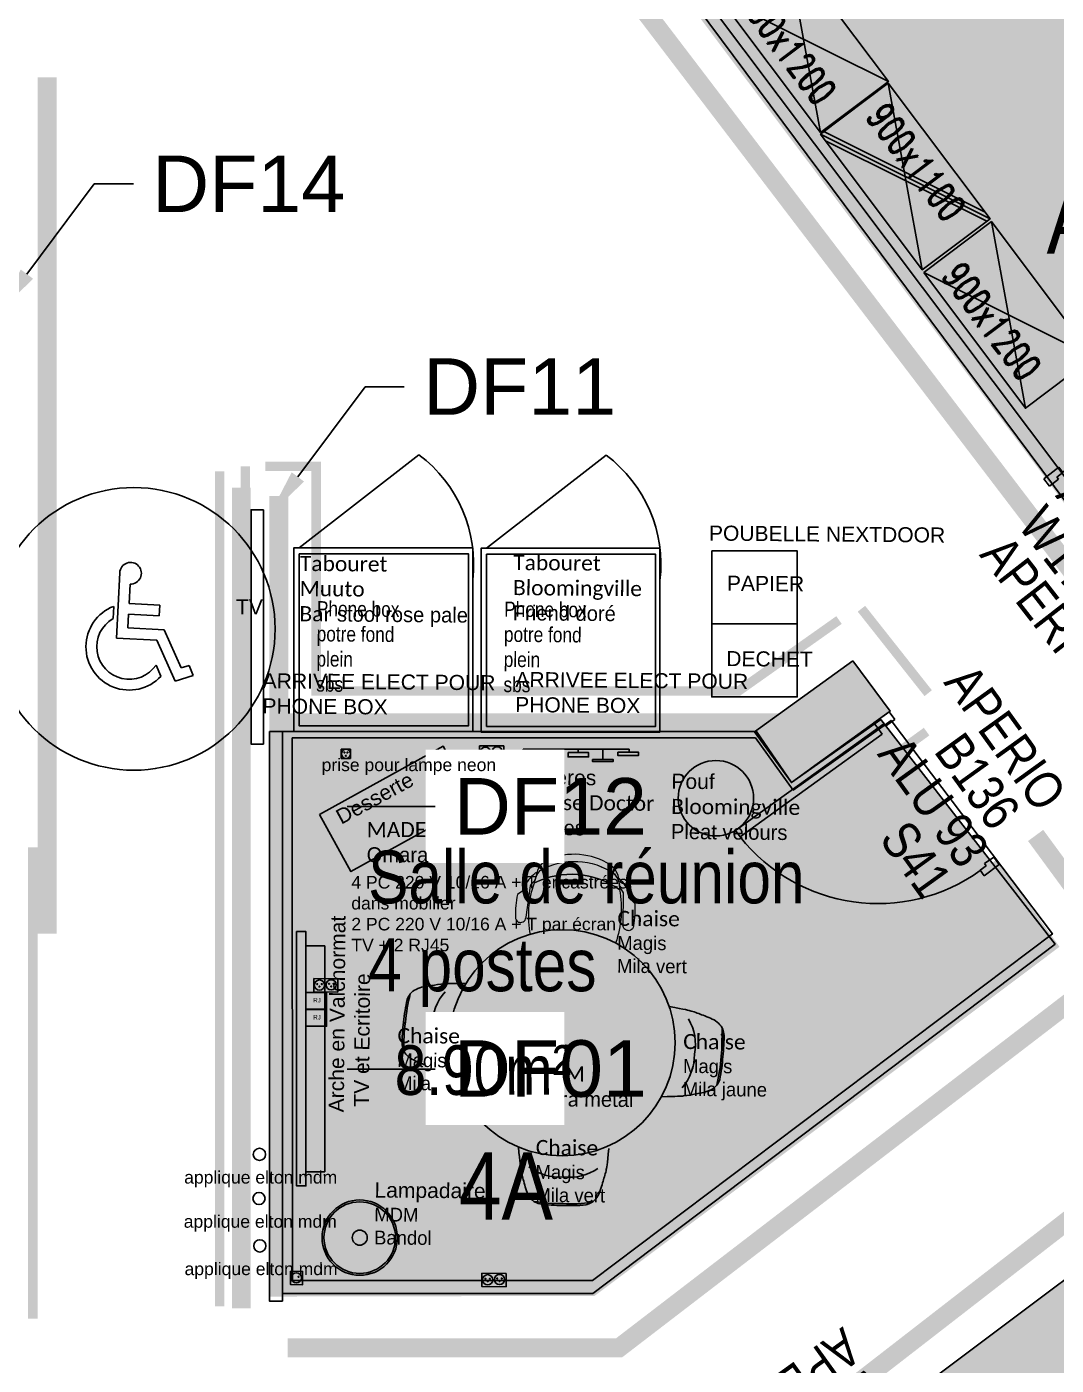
# Model space of a CAD drawing. Extents: x -27 to 25.3, y -8.5 to 57.5.
# Drawn here: x -0.37 to 5.1, y 0.22 to 7.32 of the extents above; entities that cross this region are included whole.
import ezdxf
from ezdxf import colors
from ezdxf.entities.mleader import LeaderData, LeaderLine
from ezdxf.math import Vec2, Vec3

# ---------------------------------------------------------------- set-up
doc = ezdxf.new("R2010")
doc.units = 0
doc.header["$LTSCALE"] = 0.002
for name, pattern in [('AXES2', [28.575, 19.05, -3.175, 3.175, -3.175]), ('CACHE', [0.375, 0.25, -0.125]), ('CACHE2', [4.7625, 3.175, -1.5875])]:
    doc.linetypes.add(name, pattern=pattern)
for name, color, linetype in [('01-STR_MACONNERIE_HACH', 252, 'Continuous'), ('02-CLOISON', 2, 'Continuous'), ('_ANNO-CONCEPT-T', 7, 'Continuous'), ('A-Etiq_Mob', 7, 'Continuous'), ('A-Etiquettes', 7, 'Continuous'), ('A-legende', 7, 'Continuous'), ('A-mobilier', 252, 'Continuous'), ('A-MobilierAQ', 7, 'Continuous'), ('A-num pièce', 1, 'Continuous'), ('A-texte', 7, 'Continuous')]:
    doc.layers.add(name, color=color, linetype=linetype)
for name, color, linetype, true_color in [('04-MOBILIER', 1, 'Continuous', 0xff0000), ('A-cote', 7, 'Continuous', 0x425746), ('A-Détails', 7, 'Continuous', 0x00a500), ('A-MOQUETTE', 7, 'Continuous', 0xd6e1ff), ('A-placo', 30, 'Continuous', 0xff7f00), ('A-signalétique', 7, 'Continuous', 0x666666), ('A-vitré', 7, 'Continuous', 0x61becc), ('Coupe', 1, 'Continuous', 0xff0000), ('Exit- 04-ZON-PLATEAU DE BUREAU', 7, 'Continuous', 0xffc20a)]:
    doc.layers.add(name, color=color, linetype=linetype, true_color=true_color)
doc.layers.add('A-portes', color=7, linetype='Continuous', lineweight=25)
doc.layers.add('plafond', color=5, linetype='Continuous', lineweight=25, true_color=0x0000ff)
doc.styles.add('RENS', font='arial.ttf', dxfattribs={"width": 0.999})
doc.styles.add('ROMAND', font='romand__.ttf', dxfattribs={"width": 0.7})
doc.styles.get("Standard").update_dxf_attribs({"font": 'ARIALN.TTF'})
doc.styles.add('Y_TXT_COT', font='arial.ttf', dxfattribs={"height": 0.2})

# ---------------------------------------------------------------- blocks, each defined once
blk = doc.blocks.new('*U25')
at = {"color": 0, "linetype": 'ByBlock', "lineweight": -2}
for p, q in [((0.101, 0.0864), (0.1192, 0.1591)), ((0.17, 0.1896), (0.1083, -0.0569)), ((-0.015, 0.1154), (-0.0252, 0.0747)), ((0.101, 0.0864), (-0.015, 0.1154)), ((0.0908, 0.0457), (-0.0252, 0.0747)), ((0.1544, 0.058), (0.1429, 0.0119)), ((-0.0588, 0.0282), (-0.1648, -0.0935)), ((0.0779, -0.0061), (-0.0588, 0.0282)), ((0.0908, 0.0457), (0.0779, -0.0061)), ((-0.044, -0.0187), (-0.1575, -0.1488)), ((0.1083, -0.0569), (-0.044, -0.0187)), ((-0.2187, -0.1078), (-0.1921, -0.0751)), ((-0.1648, -0.0935), (-0.1921, -0.0751)), ((-0.1575, -0.1488), (-0.2187, -0.1078)), ((-0.0691, -0.1113), (-0.1, -0.1468))]:
    blk.add_line(p, q, dxfattribs=at)
for centre, radius, start, end in [((0.1294, 0.1997), 0.0419, 345.9413, 255.9413), ((0.051, -0.074), 0.1677, 205.7208, 51.9423), ((0.051, -0.074), 0.1258, 197.2374, 43.1014)]:
    blk.add_arc(centre, radius, start, end, dxfattribs=at)
blk = doc.blocks.new('Xref-R4-2018-11')
at = {"layer": '01-STR_MACONNERIE_HACH'}
h = blk.add_hatch(color=256, dxfattribs=at)
h.dxf.hatch_style = 1
h.paths.add_polyline_path([(6.9386, -3.18), (6.7394, -2.9132), (6.2182, -3.2905), (6.4134, -3.5602)])
for points in [[(6.7394, -2.9132), (6.9386, -3.18), (6.4134, -3.5602), (6.2182, -3.2905), (6.7394, -2.9132)], [(6.9386, -3.18), (6.5193, -3.4836)]]:
    blk.add_lwpolyline(points)
at = {"color": 6}
blk.add_circle((2.9222, -2.7441), 0.75, dxfattribs=at)
at = {"color": 6, "extrusion": (4.19851e-09, 7.43044e-09, -1), "xscale": 1.370923345757077, "yscale": 1.370923345757077, "zscale": 1.370923345757077, "rotation": 17.05503170910366}
blk.add_blockref('*U25', (-2.9944, -2.7626, 0), dxfattribs=at)
blk = doc.blocks.new('PC16A-1M')
at = {"color": 0}
for p, q in [((-1.56, 1.5), (-1.56, -1.47)), ((1.46, 1.5), (-1.56, 1.5)), ((1.46, -1.47), (1.46, 1.5)), ((-1.56, -1.47), (1.46, -1.47))]:
    blk.add_line(p, q, dxfattribs=at)
for centre, radius in [((0, 0), 1.46), ((-0.48, 0.43), 0.146), ((0.47, 0.41), 0.146), ((-0.03, -0.59), 0.146)]:
    blk.add_circle(centre, radius, dxfattribs=at)
blk = doc.blocks.new('Chaise-dessus-1')
at = {"linetype": 'Continuous', "lineweight": 18, "flags": 128}
for points in [[(-5.2181, 4.9418, -0.253077), (-5.2277, 5.0507, -0.244096), (-4.9515, 5.2417, -0.271625), (-4.859, 5.1966, 0.064373), (-4.8892, 5.2106, 0.291743), (-5.2215, 4.9993, 0.129568)], [(-5.2045, 4.9132, -0.271264), (-4.8309, 5.1696, 0.15895), (-4.8894, 5.2104, 0.292402), (-5.2216, 4.9989, 0.194969)], [(-4.7678, 5.1638), (-4.7212, 5.1603, -0.050677), (-4.6524, 5.063, -0.255641), (-4.6519, 5.0312, -0.151195), (-4.6681, 5.0211, -0.282108), (-4.6939, 5.0264, -0.016426), (-4.7011, 5.0339), (-4.8036, 5.1666, 0.060703), (-4.8427, 5.1808), (-4.8713, 5.2117, -0.156798), (-4.7782, 5.1788, -0.104782), (-4.7678, 5.1638, 0.228728)], [(-5.2243, 4.8535), (-5.2382, 4.8089, 0.050677), (-5.173, 4.709, 0.255641), (-5.1437, 4.697, 0.151195), (-5.1283, 4.7083, 0.282108), (-5.1237, 4.7342, 0.016426), (-5.1281, 4.7436), (-5.2138, 4.8878, -0.060703), (-5.2126, 4.9294), (-5.2307, 4.9673, 0.156798), (-5.2344, 4.8687, 0.104782), (-5.2243, 4.8535, -0.228728)]]:
    blk.add_lwpolyline(points, format="xyb", close=True, dxfattribs=at)
for points in [[(-5.2045, 4.9132, -0.271437), (-4.8309, 5.1696)], [(-4.6736, 4.9401, 0.132023), (-4.8309, 5.1696, 0.271264), (-5.2045, 4.9132, 0.126903), (-5.0448, 4.6769)]]:
    blk.add_lwpolyline(points, format="xyb", dxfattribs=at)
blk = doc.blocks.new('A$C7F8468B1')
at = {"layer": '04-MOBILIER'}
for centre, radius, start, end in [((20.83, -69.03), 91.49, 88.49482, 98.0977), ((20.78, -61.3), 84.71, 88.33768, 96.6108), ((25.69, -61.3), 84.71, 83.3892, 91.66232), ((25.64, -68.09), 91.49, 83.66245, 91.50518), ((25.64, -69.03), 91.49, 81.9023, 91.50518), ((20.45, -18.63), 26.98, 84.07279, 125.51434), ((26.1, -17.83), 26.2, 53.89547, 96.27755)]:
    blk.add_arc(centre, radius, start, end, dxfattribs=at)
for points in [[(11.03, 22.85), (9.95, 22.49), (6.33, 21.28), (3.61, 16.17), (2.14, 10.18), (0.57, 5.15), (0.11, 1.52), (-0.87, -7.16)], [(35.45, 22.85), (36.52, 22.49), (40.14, 21.28), (42.86, 16.17), (44.33, 10.18), (45.91, 5.15), (46.37, 1.52), (47.12, -7.39)]]:
    blk.add_open_spline(points, degree=3, knots=[0, 0, 0, 0, 3.716681, 12.506628, 17.24982, 24.62784, 29.757352, 29.757352, 29.757352, 29.757352], dxfattribs=at)
blk = doc.blocks.new('A$C0E126796')
at = {"layer": '02-CLOISON', "linetype": 'Continuous'}
blk.add_lwpolyline([(15.4323, -34.4874), (15.5011, -34.4874), (15.5011, -37.5099), (15.4323, -37.5099)], close=True, dxfattribs=at)
at = {"layer": '04-MOBILIER', "linetype": 'Continuous'}
for p, q in [((16.7797, -34.5815), (17.3423, -34.5815)), ((16.9262, -34.6255), (16.9262, -34.5815)), ((17.072, -34.599), (17.072, -34.5815)), ((17.2025, -34.6353), (17.2025, -34.5815)), ((17.3423, -34.5815), (17.3423, -34.5968))]:
    blk.add_line(p, q, dxfattribs=at)
at = {"layer": '04-MOBILIER', "ltscale": 0.01}
for p, q in [((15.726, -35.6244), (15.626, -35.6244)), ((15.726, -36.8244), (15.726, -35.6244)), ((15.626, -36.8244), (15.726, -36.8244))]:
    blk.add_line(p, q, dxfattribs=at)
at = {"layer": '04-MOBILIER', "linetype": 'Continuous'}
for points in [[(15.4002, -33.3107), (15.3351, -33.3107), (15.3351, -34.5537), (15.4002, -34.5537)], [(16.7797, -34.6083), (16.7797, -34.6083), (16.7797, -34.5815), (16.7797, -34.5815)], [(16.7251, -34.6083), (16.8342, -34.6083), (16.8339, -34.6203), (16.7248, -34.6203)], [(16.8717, -34.6255), (16.9808, -34.6255), (16.9808, -34.6471), (16.8717, -34.6471)], [(17.0175, -34.599), (17.1266, -34.599), (17.1266, -34.6224), (17.0175, -34.6224)], [(17.1479, -34.6353), (17.257, -34.6353), (17.257, -34.6471), (17.1479, -34.6471)], [(17.2825, -34.5968), (17.3917, -34.5968), (17.3917, -34.6153), (17.2825, -34.6153)]]:
    blk.add_lwpolyline(points, close=True, dxfattribs=at)
at = {"layer": '04-MOBILIER', "ltscale": 0.1}
blk.add_lwpolyline([(15.6979, -34.9286), (16.3538, -34.565), (16.5211, -34.8667), (15.8651, -35.2304)], close=True, dxfattribs=at)
at = {"layer": '04-MOBILIER', "ltscale": 0.01}
blk.add_lwpolyline([(15.576, -35.5494), (15.626, -35.5494), (15.626, -36.8994), (15.576, -36.8994)], close=True, dxfattribs=at)
for centre, radius in [((17.8027, -34.8414), 0.2), ((17.8027, -34.8414), 0.2), ((15.9117, -37.1736), 0.2), ((15.9117, -37.1736), 0.19), ((15.9117, -37.1736), 0.04)]:
    blk.add_circle(centre, radius, dxfattribs=at)
at = {"layer": '04-MOBILIER', "linetype": 'Continuous'}
blk.add_circle((16.9864, -36.1391), 0.6, dxfattribs=at)
at = {"layer": 'Coupe', "color": 116, "linetype": 'Continuous', "true_color": 0x136734}
for p, q in [((15.5907, -33.5124), (16.2263, -33.0188)), ((16.585, -33.515), (17.2205, -33.0214))]:
    blk.add_line(p, q, dxfattribs=at)
at = {"layer": 'Coupe', "color": 240, "linetype": 'Continuous', "true_color": 0xed1f24}
blk.add_line((17.7807, -33.9164), (18.2349, -33.9164), dxfattribs=at)
at = {"layer": 'Coupe', "color": 116, "linetype": 'Continuous', "true_color": 0x136734}
for points in [[(16.5116, -33.5124), (15.5616, -33.5124), (15.5616, -34.4874), (16.5116, -34.4874)], [(17.5059, -33.515), (16.5559, -33.515), (16.5559, -34.49), (17.5059, -34.49)], [(15.5907, -33.5435), (16.4886, -33.5435), (16.4886, -34.4576), (15.5907, -34.4576)], [(16.585, -33.5461), (17.4829, -33.5461), (17.4829, -34.4602), (16.585, -34.4602)]]:
    blk.add_lwpolyline(points, close=True, dxfattribs=at)
at = {"layer": 'Coupe', "color": 240, "linetype": 'Continuous', "true_color": 0xed1f24}
blk.add_lwpolyline([(17.7807, -33.5291), (18.2349, -33.5291), (18.2349, -34.3036), (17.7807, -34.3036)], close=True, dxfattribs=at)
at = {"layer": 'Coupe', "color": 116, "linetype": 'Continuous', "true_color": 0x136734}
for centre in [(15.7947, -33.5975), (16.789, -33.6001)]:
    blk.add_arc(centre, 0.7219, 353.227, 53.28784, dxfattribs=at)
at = {"layer": 'plafond', "linetype": 'Continuous'}
for points in [[(16.5484, -34.5624), (16.6765, -34.5637), (16.6765, -34.6342), (16.5484, -34.6329)], [(15.6672, -35.7986), (15.7953, -35.7999), (15.7953, -35.8704), (15.6672, -35.8691)], [(15.626, -35.8722), (15.736, -35.8722), (15.736, -35.9606), (15.626, -35.9606)], [(15.626, -35.9629), (15.736, -35.9629), (15.736, -36.0513), (15.626, -36.0513)], [(15.5446, -37.3522), (15.6086, -37.3528), (15.6086, -37.4233), (15.5446, -37.4227)], [(16.5605, -37.3627), (16.6886, -37.364), (16.6886, -37.4344), (16.5605, -37.4331)]]:
    blk.add_lwpolyline(points, close=True, dxfattribs=at)
for centre, radius in [((16.5788, -34.5967), 0.027), ((16.5672, -34.5912), 0.0025), ((16.5911, -34.5912), 0.0025), ((16.6416, -34.5953), 0.027), ((16.6299, -34.5902), 0.0025), ((16.6538, -34.5902), 0.0025), ((16.5792, -34.6051), 0.0025), ((16.6419, -34.604), 0.0025), ((15.6976, -35.833), 0.027), ((15.6859, -35.8274), 0.0025), ((15.6979, -35.8413), 0.0025), ((15.7099, -35.8274), 0.0025), ((15.7603, -35.8315), 0.027), ((15.7487, -35.8264), 0.0025), ((15.7606, -35.8403), 0.0025), ((15.7726, -35.8264), 0.0025), ((15.575, -37.3865), 0.027), ((15.5873, -37.381), 0.0025), ((16.5909, -37.397), 0.027), ((16.5793, -37.3915), 0.0025), ((16.5912, -37.4053), 0.0025), ((16.6032, -37.3915), 0.0025), ((16.6536, -37.3956), 0.027), ((16.642, -37.3904), 0.0025), ((16.6539, -37.4043), 0.0025), ((16.6659, -37.3904), 0.0025)]:
    blk.add_circle(centre, radius, dxfattribs=at)
at = {"layer": 'plafond'}
for centre in [(15.379, -36.7316), (15.3768, -36.9659), (15.3811, -37.2175)]:
    blk.add_circle(centre, 0.0323, dxfattribs=at)
at = {"layer": '04-MOBILIER', "xscale": -1, "rotation": 29.83558797535538}
blk.add_blockref('Chaise-dessus-1', (15.2211, -42.1774), dxfattribs=at)
at = {"layer": '04-MOBILIER', "zscale": 0.01}
for p, xscale, yscale, rotation in [((16.4034, -35.825), -0.01, 0.01, 83.52615640828589), ((17.5857, -36.4235), -0.01000000000000001, 0.01000000000000001, 264.7800634166458), ((16.7617, -36.7642), -0.009999999999999972, 0.00999999999999998, 178.8386713898594)]:
    blk.add_blockref('A$C7F8468B1', p, dxfattribs=dict(at, xscale=xscale, yscale=yscale, rotation=rotation))
at = {"layer": 'plafond', "color": 5, "lineweight": -2, "xscale": 0.01669227516125703, "yscale": 0.01669227516125703, "zscale": 0.01669227516125703, "rotation": 0.07392321233090438}
blk.add_blockref('PC16A-1M', (15.8387, -34.6057), dxfattribs=at)
at = {"layer": '_ANNO-CONCEPT-T', "char_height": 0.08, "width": 1.472401, "attachment_point": 1}
for s, insert, rotation in [('{\\fArial|b0|i0|c0|p34;POUBELLE NEXTDOOR}', (17.7662, -33.3938), 359.50124), ('{\\fCalibri|b0|i0|c0|p34;Tabouret\\PMuuto\\PBar \\fMangal|b0|i0|c0|p2;stool rose pale}', (15.5943, -33.555), 359.50124), ('{\\fCalibri|b0|i0|c0|p34;Tabouret\\PBloomingville  \\P\\fMangal|b0|i0|c0|p2;Friend doré}', (16.7271, -33.55), 359.50124), ('{\\fArial|b0|i0|c0|p34;PAPIER\\P\\P\\PDECHET }', (17.8616, -33.66), 359.50124), ('{\\fArial|b0|i0|c0|p34;TV}', (15.2547, -33.7851), 359.50124), ('{\\fArial|b0|i0|c0|p34;Desserte}', (15.7753, -34.9121), 28.50228), ('{\\fArial|b0|i0|c0|p34;Patères\\P\\fCalibri|b0|i0|c0|p34;House Doctor\\P\\fMangal|b0|i0|c0|p2;Circles}', (16.783, -34.6892), 359.50124), ('{\\fArial|b0|i0|c0|p34;Pouf\\P\\fCalibri|b0|i0|c0|p34;Bloomingville \\P\\fMangal|b0|i0|c0|p2;Pleat velours}', (17.5668, -34.7111), 359.50124), ('{\\fCalibri|b0|i0|c0|p34;Chaise\\P\\fMangal|b0|i0|c0|p2;\\H0.91667x;Magis\\PMila vert}', (17.2803, -35.4389), 359.50124), ('{\\fArial|b0|i0|c0|p34;Arche en Valchormat\\P TV et Ecritoire }', (15.7471, -36.5082), 89.50124), ('{\\fCalibri|b0|i0|c0|p34;Chaise\\P\\fMangal|b0|i0|c0|p2;\\H0.91667x;Magis\\PMila jaune}', (16.1129, -36.061), 359.50124), ('{\\fCalibri|b0|i0|c0|p34;Chaise\\P\\fMangal|b0|i0|c0|p2;\\H0.91667x;Magis\\PMila jaune}', (17.6298, -36.0925), 359.50124), ('{\\fArial|b0|i0|c0|p34;Table\\P\\fCalibri|b0|i0|c0|p34;AMPM\\Pmayra \\fMangal|b0|i0|c0|p2;metal}', (16.7587, -36.1286), 359.50124), ('{\\fCalibri|b0|i0|c0|p34;Chaise\\P\\fMangal|b0|i0|c0|p2;\\H0.91667x;Magis\\PMila vert}', (16.8468, -36.6548), 359.50124), ('{\\fArial|b0|i0|c0|p34;Lampadaire\\P\\fMangal|b0|i0|c0|p2;\\H0.91667x;MDM\\PBandol}', (15.9904, -36.8806), 359.50124)]:
    blk.add_mtext(s, dxfattribs=dict(at, insert=insert, rotation=rotation))
at = {"layer": 'Coupe', "color": 116, "linetype": 'Continuous', "true_color": 0x136734, "char_height": 0.08, "attachment_point": 1, "rotation": 359.50124}
for insert in [(15.6846, -33.7952), (16.6789, -33.7978)]:
    blk.add_mtext_dynamic_manual_height_columns('\\pt1.52;Phone box\\Ppotre fond \\Pplein\\Psbs ', width=3.027356, gutter_width=12.5, heights=[0.5128], dxfattribs=dict(at, insert=insert))
at = {"layer": 'plafond', "color": 5, "style": 'RENS'}
for p in [(15.6644, -35.9251), (15.6644, -36.0158)]:
    blk.add_text('RJ', height=0.02404, rotation=0.00322, dxfattribs=at).set_placement(p)
at = {"layer": 'plafond', "color": 5, "lineweight": -2, "char_height": 0.08, "width": 1.472401, "attachment_point": 1, "rotation": 359.50124}
for insert in [(15.3969, -34.1779), (16.7386, -34.1707)]:
    blk.add_mtext('{\\fArial|b0|i0|c0|p34;ARRIVEE ELECT POUR\\PPHONE BOX}', dxfattribs=dict(at, insert=insert))
at = {"layer": 'plafond', "char_height": 0.08, "width": 1.472401, "attachment_point": 1, "rotation": 0.02424}
for s, insert in [('{\\fArial|b0|i0|c0|p34;\\H0.83333x;prise pour lampe neon}', (15.7093, -34.631)), ('{\\fCalibri|b0|i0|c204|p34;\\C0;MADE.COM  \\fCalibri|b0|i0|c0|p34;\\P\\fMangal|b0|i0|c0|p2;Omara}', (15.9485, -34.9681)), ('{\\fArial|b0|i0|c0|p34;\\H0.83333x;4 PC 220 V 10/16 A + T encastrées dans mobilier\\P2 PC 220 V 10/16 A + T par écran TV + 2 RJ45}', (15.8669, -35.2541)), ('{\\fArial|b0|i0|c0|p34;\\H0.83333x;applique elton mdm }', (14.9795, -36.82)), ('{\\fArial|b0|i0|c0|p34;\\H0.83333x;applique elton mdm }', (14.9773, -37.0544)), ('{\\fArial|b0|i0|c0|p34;\\H0.83333x;applique elton mdm }', (14.9816, -37.306))]:
    blk.add_mtext(s, dxfattribs=dict(at, insert=insert))
blk = doc.blocks.new('armoire90')
blk.add_lwpolyline([(0, 0.45), (0, 0), (0.9, 0), (0.9, 0.45)], close=True)
for points in [[(0.9, 0), (0, 0.45)], [(0.9, 0.45), (0, 0)]]:
    blk.add_lwpolyline(points)
at = {"layer": 'A-Etiq_Mob', "style": 'ROMAND', "width": 0.7}
for tag, p in [('DIMENSION', (0.0684, 0.2418)), ('FINITION', (0.0684, 0.0013)), ('PORTES', (0.0684, -0.2391))]:
    blk.add_attdef(tag, p, '', height=0.15, dxfattribs=at)
blk = doc.blocks.new('armoire90Réhausse')
at = {"true_color": 0xfdedc9}
h = blk.add_hatch(color=254, dxfattribs=at)
h.dxf.hatch_style = 1
h.paths.add_polyline_path([(0, 0.45), (0, 0), (0.9, 0), (0.9, 0.45)])
blk.add_lwpolyline([(0, 0.45), (0, 0), (0.9, 0), (0.9, 0.45)], close=True)
for points in [[(0.9, 0), (0, 0.45)], [(0.9, 0.45), (0, 0)], [(0.8553, 0.45), (0, 0.0224)], [(0.9, 0.4276), (0.0447, 0)]]:
    blk.add_lwpolyline(points)
at = {"layer": 'A-Etiq_Mob', "style": 'ROMAND', "width": 0.7}
for tag, p in [('DIMENSION', (0.0684, 0.2418)), ('FINITION', (0.0684, 0.0013)), ('PORTES', (0.0684, -0.2391))]:
    blk.add_attdef(tag, p, '', height=0.15, dxfattribs=at)
blk = doc.blocks.new('P_93100')
for p, q in [((0.425, 0.93), (0.465, 0.93)), ((0.425, 0), (0.425, 0.93)), ((0.465, 0), (0.465, 0.93)), ((-0.5, -0.1), (-0.5, 0)), ((-0.5, 0), (-0.465, 0)), ((-0.465, 0), (-0.465, -0.04)), ((0.425, 0), (0.465, 0)), ((0.465, 0), (0.465, -0.04)), ((0.5, 0), (0.465, 0)), ((0.5, -0.1), (0.5, 0)), ((-0.465, -0.04), (-0.45, -0.04)), ((-0.45, -0.04), (-0.45, -0.1)), ((0.465, -0.04), (0.45, -0.04)), ((0.45, -0.04), (0.45, -0.1)), ((-0.45, -0.1), (-0.5, -0.1)), ((0.45, -0.1), (0.5, -0.1))]:
    blk.add_line(p, q)
blk.add_arc((0.465, 0), 0.9309, 92.46282, 180)

msp = doc.modelspace()

# ---------------------------------------------------------------- hatches: boundary and pattern name
at = {"layer": 'A-MOQUETTE', "ltscale": 0.01, "true_color": 0xd9ffb3}
h = msp.add_hatch(color=61, dxfattribs=at)
h.dxf.hatch_style = 1
edge = h.paths.add_edge_path()
edge.add_line((0.9867, 3.5806), (0.9867, 0.5981))
edge.add_line((0.9867, 0.5981), (2.6349, 0.5981))
edge.add_line((2.6349, 0.5981), (5.0894, 2.4522))
edge.add_line((5.0894, 2.4522), (4.164, 3.6438))
edge.add_line((4.164, 3.6438), (3.689, 3.3089))
edge.add_line((3.689, 3.3089), (3.503, 3.5806))
edge.add_line((3.503, 3.5806), (0.9867, 3.5806))
at = {"layer": 'Exit- 04-ZON-PLATEAU DE BUREAU', "transparency": 33554572}
h = msp.add_hatch(color=256, dxfattribs=at)
h.dxf.hatch_style = 1
edge = h.paths.add_edge_path()
edge.add_line((1.0686, 10.8079), (2.5048, 10.4218))
edge.add_line((2.5048, 10.4218), (3.8682, 11.4783))
edge.add_line((3.8682, 11.4783), (3.7879, 11.6116))
edge.add_line((3.7879, 11.6116), (5.1214, 12.6451))
edge.add_line((5.1214, 12.6451), (5.2305, 12.534))
edge.add_line((5.2305, 12.534), (6.2322, 13.3103))
edge.add_line((6.2322, 13.3103), (14.1447, 2.7478))
edge.add_line((14.1447, 2.7478), (13.3807, 2.174))
edge.add_line((13.3807, 2.174), (13.4794, 2.0317))
edge.add_line((13.4794, 2.0317), (12.5951, 1.3676))
edge.add_line((12.5951, 1.3676), (12.486, 1.5021))
edge.add_line((12.486, 1.5021), (11.2585, 0.5803))
edge.add_line((11.2585, 0.5803), (11.3573, 0.438))
edge.add_line((11.3573, 0.438), (10.473, -0.2261))
edge.add_line((10.473, -0.2261), (10.3639, -0.0916))
edge.add_line((10.3639, -0.0916), (9.22, -0.9506))
edge.add_line((9.22, -0.9506), (9.3188, -1.0929))
edge.add_line((9.3188, -1.0929), (8.4345, -1.757))
edge.add_line((8.4345, -1.757), (8.3254, -1.6225))
edge.add_line((8.3254, -1.6225), (7.2412, -2.4367))
edge.add_line((7.2412, -2.4367), (7.34, -2.5789))
edge.add_line((7.34, -2.5789), (6.4557, -3.243))
edge.add_line((6.4557, -3.243), (6.3466, -3.1086))
edge.add_line((6.3466, -3.1086), (5.2956, -3.8978))
edge.add_line((5.2956, -3.8978), (5.3944, -4.0401))
edge.add_line((5.3944, -4.0401), (4.5101, -4.7042))
edge.add_line((4.5101, -4.7042), (4.401, -4.5697))
edge.add_line((4.401, -4.5697), (4.3154, -4.6344))
edge.add_line((4.3154, -4.6344), (1.4675, -0.8681))
edge.add_line((1.4675, -0.8681), (3.0864, -0.8681))
edge.add_line((3.0864, -0.8681), (7.1164, 2.1515))
edge.add_line((7.1164, 2.1515), (2.3656, 8.4919))
edge.add_line((2.3656, 8.4919), (1.0646, 8.4919))
edge.add_line((1.0646, 8.4919), (1.0646, 10.8115))
h = msp.add_hatch(color=256, dxfattribs=at)
h.dxf.hatch_style = 1
edge = h.paths.add_edge_path()
edge.add_line((1.0686, 10.8079), (2.5048, 10.4218))
edge.add_line((2.5048, 10.4218), (3.8682, 11.4783))
edge.add_line((3.8682, 11.4783), (3.7879, 11.6116))
edge.add_line((3.7879, 11.6116), (5.1214, 12.6451))
edge.add_line((5.1214, 12.6451), (5.2305, 12.534))
edge.add_line((5.2305, 12.534), (6.2322, 13.3103))
edge.add_line((6.2322, 13.3103), (14.1447, 2.7478))
edge.add_line((14.1447, 2.7478), (13.3807, 2.174))
edge.add_line((13.3807, 2.174), (13.4794, 2.0317))
edge.add_line((13.4794, 2.0317), (12.5951, 1.3676))
edge.add_line((12.5951, 1.3676), (12.486, 1.5021))
edge.add_line((12.486, 1.5021), (11.2585, 0.5803))
edge.add_line((11.2585, 0.5803), (11.3573, 0.438))
edge.add_line((11.3573, 0.438), (10.473, -0.2261))
edge.add_line((10.473, -0.2261), (10.3639, -0.0916))
edge.add_line((10.3639, -0.0916), (9.22, -0.9506))
edge.add_line((9.22, -0.9506), (9.3188, -1.0929))
edge.add_line((9.3188, -1.0929), (8.4345, -1.757))
edge.add_line((8.4345, -1.757), (8.3254, -1.6225))
edge.add_line((8.3254, -1.6225), (7.2412, -2.4367))
edge.add_line((7.2412, -2.4367), (7.34, -2.5789))
edge.add_line((7.34, -2.5789), (6.4557, -3.243))
edge.add_line((6.4557, -3.243), (6.3466, -3.1086))
edge.add_line((6.3466, -3.1086), (5.2956, -3.8978))
edge.add_line((5.2956, -3.8978), (5.3944, -4.0401))
edge.add_line((5.3944, -4.0401), (4.5101, -4.7042))
edge.add_line((4.5101, -4.7042), (4.401, -4.5697))
edge.add_line((4.401, -4.5697), (4.3154, -4.6344))
edge.add_line((4.3154, -4.6344), (1.4675, -0.8681))
edge.add_line((1.4675, -0.8681), (3.0864, -0.8681))
edge.add_line((3.0864, -0.8681), (7.1164, 2.1515))
edge.add_line((7.1164, 2.1515), (2.3656, 8.4919))
edge.add_line((2.3656, 8.4919), (1.0646, 8.4919))
edge.add_line((1.0646, 8.4919), (1.0646, 10.8115))

# ---------------------------------------------------------------- linework, layer by layer
at = {"layer": 'A-legende', "color": 39, "linetype": 'CACHE2', "ltscale": 100, "true_color": 0x663d19, "const_width": 0.05}
msp.add_lwpolyline([(0.6539, 4.9613), (0.6539, 0.53)], dxfattribs=at)
at = {"layer": 'A-legende', "color": 151, "linetype": 'CACHE', "ltscale": 1000, "true_color": 0xa4b6e5, "const_width": 0.05}
msp.add_lwpolyline([(0.7899, 4.988), (0.7899, 0.5566)], dxfattribs=at)
at = {"layer": 'A-legende', "linetype": 'CACHE', "ltscale": 1000, "const_width": 0.05}
for points in [[(3.9419, 4.172), (3.4095, 3.7959), (1.1661, 3.7959), (1.1661, 4.988), (0.8963, 4.988)], [(4.0611, 4.232), (4.4155, 3.7838)], [(3.4818, 3.4086), (3.7123, 3.0769), (4.407, 3.5797)]]:
    msp.add_lwpolyline(points, dxfattribs=at)
at = {"layer": 'A-legende', "color": 71, "linetype": 'AXES2', "ltscale": 20, "true_color": 0xbfff7f, "const_width": 0.05}
msp.add_lwpolyline([(3.4818, 3.4086), (1.1651, 3.4086), (1.1651, 0.7967)], dxfattribs=at)
at = {"layer": 'A-legende', "color": 5, "linetype": 'CACHE', "ltscale": 1000, "true_color": 0x1100ff, "const_width": 0.05}
msp.add_lwpolyline([(-0.3383, 2.9656), (-0.3383, 0.4637)], dxfattribs=at)
at = {"layer": 'A-MOQUETTE', "ltscale": 0.01}
for points in [[(6.2333, 13.3111), (2.4949, 10.4659), (2.4808, 10.4137), (2.4877, 8.4616), (5.7086, 4.1769), (10.4275, 7.712)], [(1.0386, 3.547), (3.4977, 3.5473), (3.6991, 3.2692), (4.2183, 3.6393), (5.0746, 2.5059), (2.6324, 0.666), (1.0402, 0.666)]]:
    msp.add_lwpolyline(points, close=True, dxfattribs=at)
msp.add_lwpolyline([(0.9867, 3.5806), (0.9867, 0.5981), (2.6349, 0.5981), (5.0894, 2.4522), (4.164, 3.6438), (3.689, 3.3089), (3.503, 3.5806), (0.9867, 3.5806)], dxfattribs=at)
at = {"layer": 'A-placo', "const_width": 0.1}
for points in [[(0.9677, 4.8306), (0.9677, 0.5816)], [(3.6596, 3.627), (0.9964, 3.627)]]:
    msp.add_lwpolyline(points, dxfattribs=at)
at = {"layer": 'A-signalétique', "color": 253, "linetype": 'AXES2', "ltscale": 50, "true_color": 0x999999, "const_width": 0.1}
msp.add_lwpolyline([(0.7691, 4.8744), (0.7691, 0.518)], dxfattribs=at)
at = {"layer": 'A-vitré', "const_width": 0.1}
for points in [[(5.078, 4.9565), (2.4045, 8.515)], [(0.9492, 0.6314), (2.6277, 0.6348), (5.0435, 2.4482), (4.7384, 2.8712)], [(7.2178, 2.1687), (4.3715, 0.0339)]]:
    msp.add_lwpolyline(points, dxfattribs=at)
at = {"layer": 'Defpoints', "color": 63, "true_color": 0xa6c487}
msp.add_lwpolyline([(1.0137, 10.8226), (-0.5703, 13.0983), (-1.5973, 13.0738), (-1.5973, 8.4771), (-11.1473, 8.4938), (-11.1528, -0.8496), (3.1201, -0.845), (7.1169, 2.1519), (2.398, 8.488), (2.398, 8.488), (2.434, 10.4408)], close=True, dxfattribs=at)

# ---------------------------------------------------------------- block references
at = {"ltscale": 0.01}
msp.add_blockref('Xref-R4-2018-11', (-2.7244, 6.8691), dxfattribs=at)
at = {"layer": 'A-mobilier', "color": 30, "ltscale": 0.01, "true_color": 0xff7f00}
msp.add_blockref('A$C0E126796', (-14.5144, 38.0676), dxfattribs=at)
at = {"layer": 'A-MobilierAQ', "ltscale": 0.1}
ref = msp.add_blockref('armoire90', (3.6635, 7.7498), dxfattribs=dict(at, xscale=-1, rotation=126.8971807486027))
ref.add_attrib('DIMENSION', '900x1200', (3.3912, 7.4599), dxfattribs={"layer": 'A-Etiq_Mob', "ltscale": 0.1, "height": 0.15, "rotation": 306.89718, "style": 'ROMAND', "width": 0.7})
at = {"layer": 'A-MobilierAQ', "ltscale": 0.1, "rotation": 306.8971807486027}
msp.add_blockref('armoire90Réhausse', (3.8439, 6.7513), dxfattribs=at).add_auto_attribs({'DIMENSION': '900x1100'})
at = {"layer": 'A-MobilierAQ', "ltscale": 0.1}
ref = msp.add_blockref('armoire90', (4.7513, 6.2864), dxfattribs=dict(at, xscale=-1, rotation=126.8971807486027))
ref.add_attrib('DIMENSION', '900x1200', (4.479, 5.9965), dxfattribs={"layer": 'A-Etiq_Mob', "ltscale": 0.1, "height": 0.15, "rotation": 306.89718, "style": 'ROMAND', "width": 0.7})
at = {"layer": 'A-portes', "ltscale": 0.01}
ref = msp.add_blockref('P_93100', (5.4156, 4.5883), dxfattribs=dict(at, rotation=307.8903316354015))
ref.add_attrib('N°', '401', (5.3057, 4.9616), dxfattribs={"layer": '0', "ltscale": 6, "height": 0.19924, "rotation": 307.89033})
ref.add_attrib('NATURE/DIM', 'ALU 93', (5.0868, 4.831), dxfattribs={"layer": 'A-Etiquettes', "ltscale": 6, "height": 0.19924, "rotation": 307.89033})
ref.add_attrib('FINITION', 'W172', (4.8851, 4.674), dxfattribs={"layer": 'A-Etiquettes', "ltscale": 6, "height": 0.19924, "rotation": 307.89033})
ref.add_attrib('FERMETURE', 'APERIO', (4.6833, 4.517), dxfattribs={"layer": 'A-Etiquettes', "ltscale": 6, "height": 0.19924, "rotation": 307.89033})
ref = msp.add_blockref('P_93100', (4.4196, 3.2208), dxfattribs=dict(at, rotation=125.7849104470914))
ref.add_attrib('N°', 'S41', (4.1513, 3.0084), dxfattribs={"layer": '0', "ltscale": 6, "height": 0.19924, "rotation": 305.78491})
ref.add_attrib('NATURE/DIM', 'ALU 93', (4.1411, 3.4596), dxfattribs={"layer": 'A-Etiquettes', "ltscale": 6, "height": 0.19924, "rotation": 305.78491})
ref.add_attrib('FINITION', 'B136', (4.441, 3.4751), dxfattribs={"layer": 'A-Etiquettes', "ltscale": 6, "height": 0.19924, "rotation": 305.78491})
ref.add_attrib('FERMETURE', 'APERIO', (4.4938, 3.84), dxfattribs={"layer": 'A-Etiquettes', "ltscale": 6, "height": 0.19924, "rotation": 305.78491})
ref = msp.add_blockref('P_93100', (4.0067, -0.3108), dxfattribs=dict(at, rotation=215.7849104470909))
ref.add_attrib('N°', '403', (4.41, -0.1958), dxfattribs={"layer": '0', "ltscale": 6, "height": 0.19924, "rotation": 215.78491})
ref.add_attrib('NATURE/DIM', 'ALU 93', (4.2614, 0.0088), dxfattribs={"layer": 'A-Etiquettes', "ltscale": 6, "height": 0.19924, "rotation": 215.78491})
ref.add_attrib('FINITION', 'W172', (4.1119, 0.2162), dxfattribs={"layer": 'A-Etiquettes', "ltscale": 6, "height": 0.19924, "rotation": 215.78491})
ref.add_attrib('FERMETURE', 'APERIO', (3.9624, 0.4236), dxfattribs={"layer": 'A-Etiquettes', "ltscale": 6, "height": 0.19924, "rotation": 215.78491})

# ---------------------------------------------------------------- texts
at = {"layer": 'A-num pièce', "ltscale": 0.1, "char_height": 0.3565, "attachment_point": 1}
for s, insert in [('A401', (5.044, 6.4728)), ('4A', (1.9233, 1.3467))]:
    msp.add_mtext_dynamic_manual_height_columns(s, width=1.298453, gutter_width=12.5, heights=[0], dxfattribs=dict(at, insert=insert))
at = {"layer": 'A-texte', "ltscale": 0.1, "insert": (1.4421, 2.9483), "char_height": 0.279876, "attachment_point": 1}
msp.add_mtext_dynamic_manual_height_columns('Salle de réunion 4 postes', width=2.537092, gutter_width=12.5, heights=[0], dxfattribs=at)

# ---------------------------------------------------------------- next in the draw order: leaders
at = {"layer": 'A-Détails'}
ml = msp.add_multileader_mtext('Standard', dxfattribs=at)
ml.set_content('DF14', color=256, style='Y_TXT_COT')
ml.set_leader_properties()
ml.build(insert=Vec2(0, 0))
ml.multileader.update_dxf_attribs({"has_text_frame": 1, "text_left_attachment_type": 2, "text_right_attachment_type": 2, "dogleg_length": 1, "arrow_head_size": 0.25})
ctx = ml.context
ctx.base_point, ctx.char_height, ctx.arrow_head_size, ctx.landing_gap_size, ctx.plane_origin = Vec3(0.1953, 6.4867), 0.3, 0.25, 0.1, Vec3(-5.6484, 9.2845)
ctx.left_attachment, ctx.right_attachment = 2, 2
notes = []
notes.append((ctx, [(0, (1, 1, 0), (-0.0119, 6.4867), (1, 0), 0.2072, [(0, [(-0.5189, 5.8074)], 0, [])])]))
ctx.mtext.insert, ctx.mtext.rotation, ctx.mtext.width, ctx.mtext.defined_height, ctx.mtext.flow_direction = Vec3(0.2953, 6.6373), 6.283185, 0.436539, 0.1999, 5
ctx.mtext.has_bg_fill, ctx.mtext.bg_color, ctx.mtext.bg_scale_factor, ctx.mtext.bg_transparency, ctx.mtext.use_window_bg_color = 1, -1027028792, 1.5, 0, 1
ml = msp.add_multileader_mtext('Standard', dxfattribs=at)
ml.set_content('DF11', color=256, style='Y_TXT_COT')
ml.set_leader_properties()
ml.build(insert=Vec2(0, 0))
ml.multileader.update_dxf_attribs({"has_text_frame": 1, "text_left_attachment_type": 2, "text_right_attachment_type": 2, "dogleg_length": 1, "arrow_head_size": 0.25})
ctx = ml.context
ctx.base_point, ctx.char_height, ctx.arrow_head_size, ctx.landing_gap_size, ctx.plane_origin = Vec3(1.6336, 5.4106), 0.3, 0.25, 0.1, Vec3(-4.2101, 8.2083)
ctx.left_attachment, ctx.right_attachment = 2, 2
notes.append((ctx, [(0, (1, 1, 0), (1.4264, 5.4106), (1, 0), 0.2072, [(0, [(0.9194, 4.7313)], 0, [])])]))
ctx.mtext.insert, ctx.mtext.rotation, ctx.mtext.width, ctx.mtext.defined_height, ctx.mtext.flow_direction = Vec3(1.7336, 5.5612), 6.283185, 0.436539, 0.1999, 5
ctx.mtext.has_bg_fill, ctx.mtext.bg_color, ctx.mtext.bg_scale_factor, ctx.mtext.bg_transparency, ctx.mtext.use_window_bg_color = 1, -1027028792, 1.5, 0, 1
ml = msp.add_multileader_mtext('Standard', dxfattribs=at)
ml.set_content('DF12', color=256, style='Y_TXT_COT')
ml.set_leader_properties()
ml.build(insert=Vec2(0, 0))
ml.multileader.update_dxf_attribs({"has_text_frame": 1, "text_left_attachment_type": 2, "text_right_attachment_type": 2, "dogleg_length": 1, "arrow_head_size": 0.25})
ctx = ml.context
ctx.base_point, ctx.char_height, ctx.arrow_head_size, ctx.landing_gap_size, ctx.plane_origin = Vec3(1.7974, 3.1826), 0.3, 0.25, 0.1, Vec3(-1.6471, 6.0502)
ctx.left_attachment, ctx.right_attachment = 2, 2
notes.append((ctx, [(0, (1, 1, 0), (1.5902, 3.1826), (1, 0), 0.2072, [(0, [(1.0804, 3.1834)], 0, [])])]))
ctx.mtext.insert, ctx.mtext.rotation, ctx.mtext.width, ctx.mtext.defined_height, ctx.mtext.flow_direction = Vec3(1.8974, 3.3333), 6.283185, 0.436539, 0.1999, 5
ctx.mtext.has_bg_fill, ctx.mtext.bg_color, ctx.mtext.bg_scale_factor, ctx.mtext.bg_transparency, ctx.mtext.use_window_bg_color = 1, -1027028792, 1.5, 0, 1
ml = msp.add_multileader_mtext('Standard', dxfattribs=at)
ml.set_content('DF01', color=256, style='Y_TXT_COT')
ml.set_leader_properties()
ml.build(insert=Vec2(0, 0))
ml.multileader.update_dxf_attribs({"has_text_frame": 1, "text_left_attachment_type": 2, "text_right_attachment_type": 2, "dogleg_length": 1, "arrow_head_size": 0.25})
ctx = ml.context
ctx.base_point, ctx.char_height, ctx.arrow_head_size, ctx.landing_gap_size, ctx.plane_origin = Vec3(1.7974, 1.7886), 0.3, 0.25, 0.1, Vec3(-1.6471, 4.6561)
ctx.left_attachment, ctx.right_attachment = 2, 2
notes.append((ctx, [(0, (1, 1, 0), (1.5902, 1.7886), (1, 0), 0.2072, [(0, [(1.0804, 1.7894)], 0, [])])]))
ctx.mtext.insert, ctx.mtext.rotation, ctx.mtext.width, ctx.mtext.defined_height, ctx.mtext.flow_direction = Vec3(1.8974, 1.9417), 6.283185, 0.436539, 0.1999, 5
ctx.mtext.has_bg_fill, ctx.mtext.bg_color, ctx.mtext.bg_scale_factor, ctx.mtext.bg_transparency, ctx.mtext.use_window_bg_color = 1, -1027028792, 1.5, 0, 1
for ctx, leaders in notes:
    for number, flags, end, landing, length, lines in leaders:
        leader = LeaderData()
        leader.index, (leader.has_last_leader_line, leader.has_dogleg_vector, leader.attachment_direction) = number, flags
        leader.last_leader_point, leader.dogleg_vector, leader.dogleg_length = Vec3(end), Vec3(landing), length
        for number, points, colour, breaks in lines:
            line = LeaderLine()
            line.index, line.vertices, line.color, line.breaks = number, Vec3.list(points), colors.encode_raw_color(colour), breaks
            leader.lines.append(line)
        ctx.leaders.append(leader)

# ---------------------------------------------------------------- next in the draw order: linework, layer by layer
at = {"layer": 'A-signalétique', "color": 1, "linetype": 'CACHE', "ltscale": 2000, "true_color": 0xff0000, "const_width": 0.1}
msp.add_lwpolyline([(2.1933, 8.3448), (6.8221, 2.276), (3.0654, -0.636), (-10.9458, -0.636)], dxfattribs=at)
at = {"layer": 'A-signalétique', "color": 132, "linetype": 'AXES2', "ltscale": 50, "true_color": 0x18c9c0, "const_width": 0.1}
msp.add_lwpolyline([(-0.2624, 2.5074), (-0.2624, 7.0527)], dxfattribs=at)
at = {"layer": 'A-signalétique', "color": 93, "linetype": 'CACHE', "ltscale": 2000, "true_color": 0x6dd544, "const_width": 0.1}
msp.add_lwpolyline([(1.0139, 0.3093), (2.7744, 0.3093), (5.4661, 2.3743), (4.9859, 3.0287)], dxfattribs=at)
at = {"layer": 'Defpoints', "ltscale": 0.01}
msp.add_lwpolyline([(-1.5973, 13.0738), (-1.5973, 8.4771), (-11.1473, 8.4771), (-11.1513, -0.8938), (3.1201, -0.845), (7.1169, 2.1519), (2.398, 8.488), (2.4078, 10.4478), (1.0137, 10.8226), (-0.5734, 13.0749), (-1.5973, 13.0738)], dxfattribs=at)

# ---------------------------------------------------------------- next in the draw order: texts
at = {"layer": 'A-cote', "color": 30, "insert": (1.5826, 1.9147), "char_height": 0.26331, "width": 1.219524, "attachment_point": 1, "rotation": 0.07922}
msp.add_mtext('8.90m²', dxfattribs=at)

doc.saveas('drawing.dxf')
